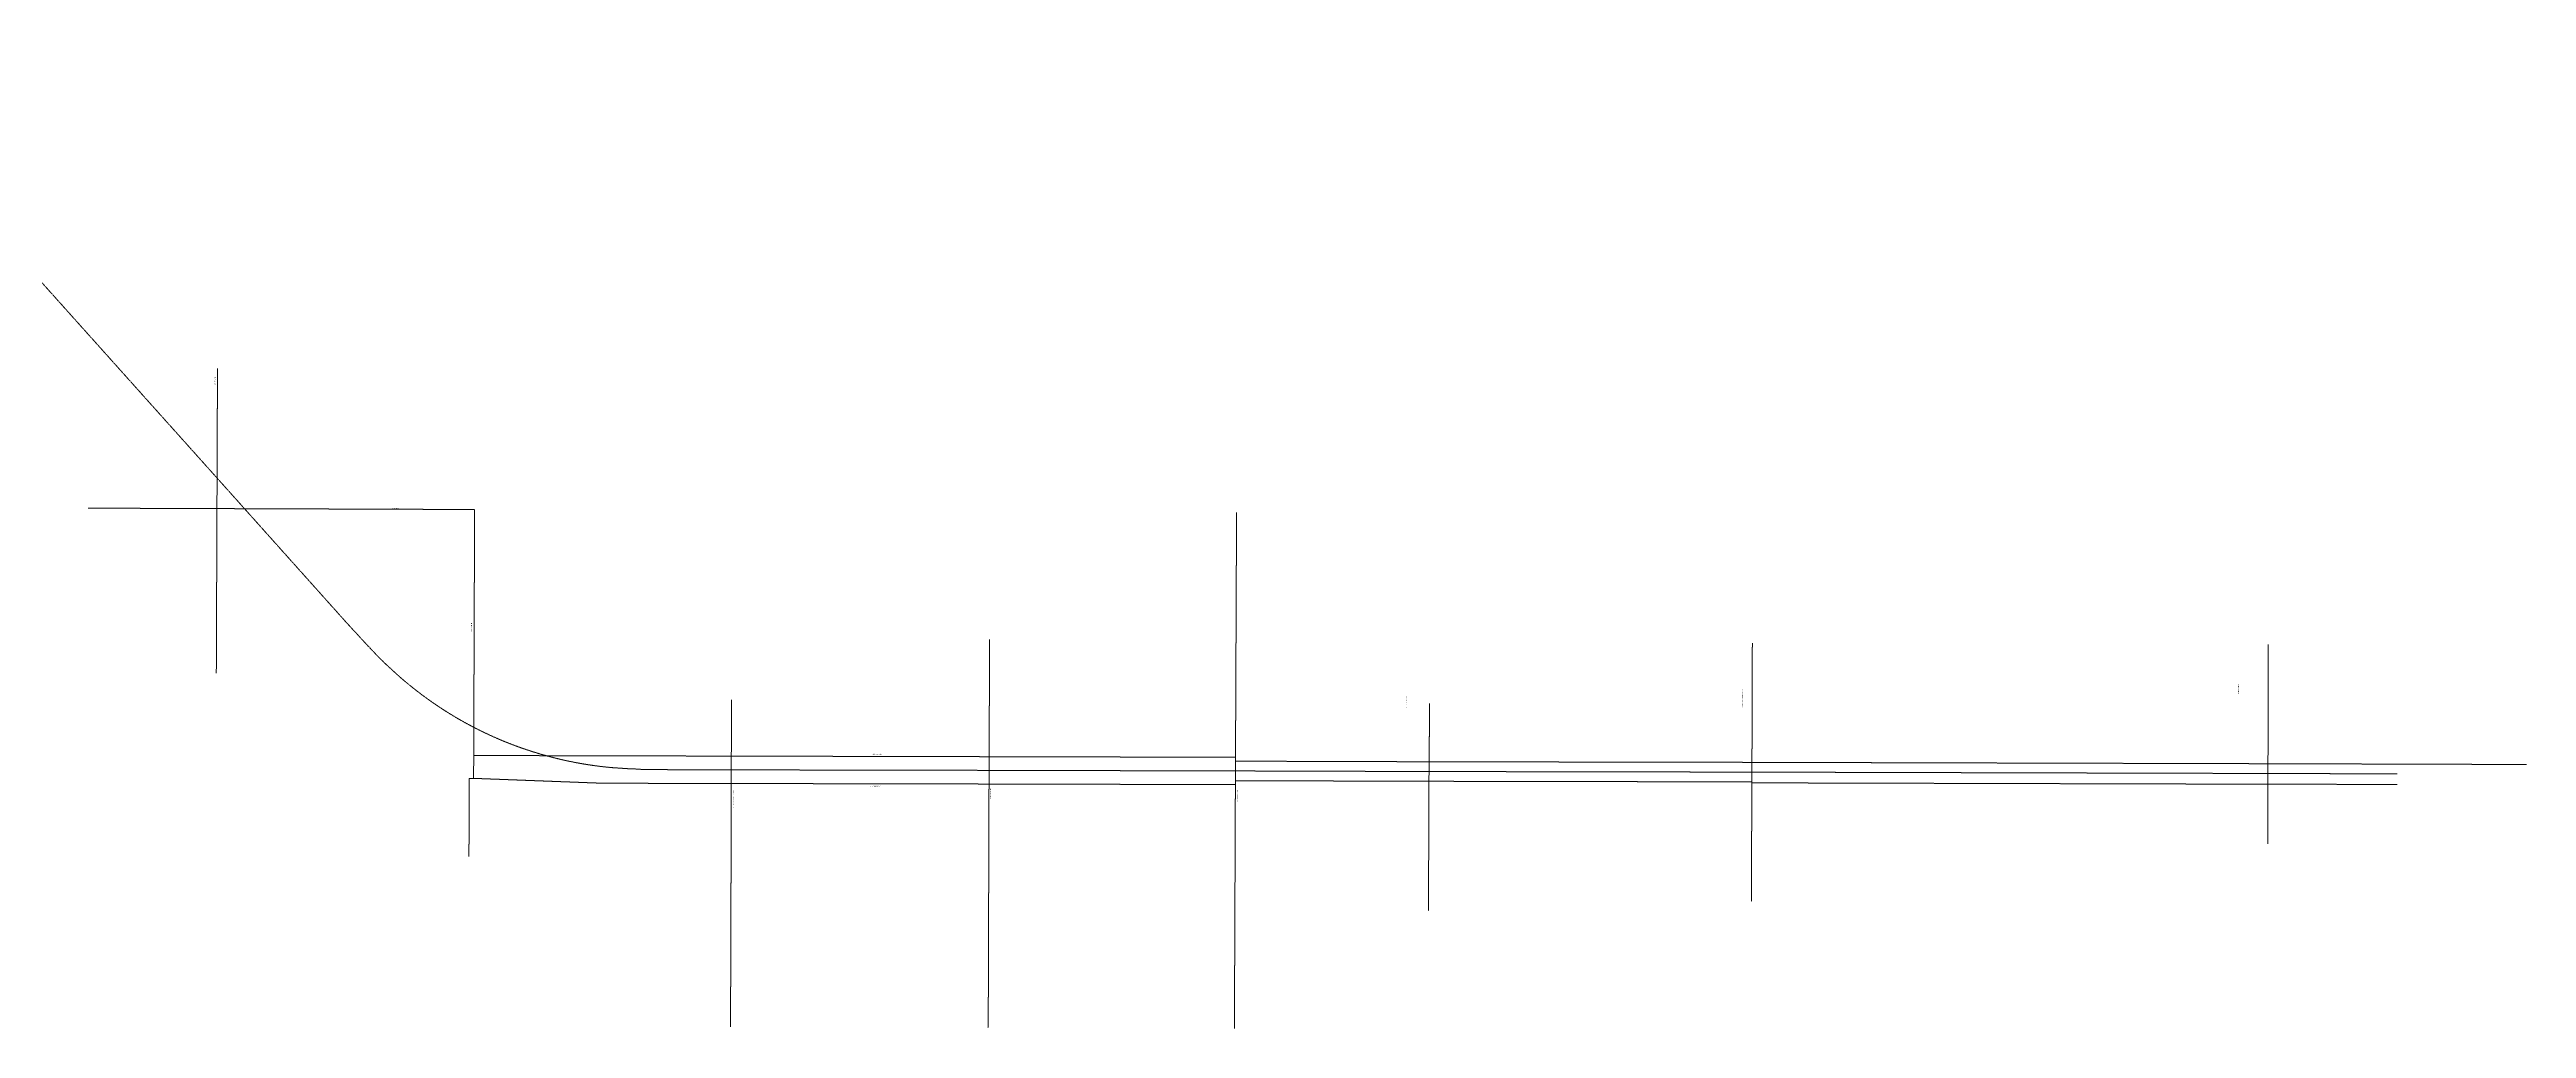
# Model space of a CAD drawing. Header units: feet. Extents: x 6396559 to 6445695, y 1882632 to 1888805.
# Drawn here: x 6433008 to 6445695, y 1882632 to 1887646 of the extents above; entities that cross this region are included whole.
import ezdxf

# ---------------------------------------------------------------- set-up
doc = ezdxf.new("R2010")
doc.units = ezdxf.units.FT
doc.header["$MEASUREMENT"] = 0
doc.linetypes.add('CENTER2', pattern=[1.125, 0.75, -0.125, 0.125, -0.125])
doc.layers.add('R-Row-Scl', color=5, linetype='CENTER2', lineweight=5)
doc.layers.add('R-Row-Sname', color=9, linetype='Continuous', lineweight=0)
doc.styles.add('G4_7 32', font='arial.ttf', dxfattribs={"height": 0.219})

msp = doc.modelspace()

# ---------------------------------------------------------------- linework, layer by layer
at = {"layer": 'R-Row-Scl'}
for p, q in [((6433868, 1886012), (6433862, 1884451)), ((6433205, 1885297), (6435185, 1885290)), ((6435185, 1885290), (6435180, 1883913)), ((6441728, 1883995), (6441730, 1884605)), ((6444373, 1884599), (6444370, 1883577)), ((6440076, 1884296), (6440075, 1883998)), ((6435180, 1884030), (6437821, 1884024)), ((6437821, 1884024), (6439083, 1884021)), ((6440075, 1883998), (6439083, 1884001)), ((6440074, 1883998), (6440071, 1883235)), ((6441728, 1883995), (6440075, 1883998)), ((6441728, 1883995), (6441725, 1883282)), ((6441728, 1883995), (6444371, 1883988)), ((6444371, 1883988), (6445695, 1883984)), ((6435158, 1883913), (6435156, 1883512)), ((6435180, 1883913), (6435158, 1883913)), ((6435180, 1883913), (6435840, 1883888)), ((6435840, 1883888), (6437820, 1883884)), ((6436500, 1883887), (6436496, 1882641)), ((6437820, 1883884), (6439082, 1883881)), ((6440074, 1883898), (6439082, 1883901)), ((6440074, 1883948), (6439083, 1883951)), ((6441728, 1883945), (6440074, 1883948)), ((6441727, 1883895), (6440074, 1883898)), ((6441727, 1883890), (6444371, 1883883)), ((6441728, 1883945), (6444371, 1883938)), ((6444371, 1883938), (6445033, 1883936)), ((6444371, 1883884), (6445033, 1883881))]:
    msp.add_line(p, q, dxfattribs=at)
msp.add_lwpolyline([(6431898, 1887646), (6433866, 1885451), (6434524, 1884716, 0.000327), (6434544, 1884694, 0.000654), (6434564, 1884672, 0.000982), (6434585, 1884650, 0.001309), (6434605, 1884628, 0.001636), (6434625, 1884606, 0.001963), (6434646, 1884584, 0.002291), (6434667, 1884562, 0.002618), (6434687, 1884540, 0.002945), (6434709, 1884519, 0.003273), (6434730, 1884498, 0.003603), (6434752, 1884478, 0.167758), (6435889, 1883968, 0.003603), (6435919, 1883966, 0.003273), (6435949, 1883964, 0.002945), (6435979, 1883962, 0.002618), (6436009, 1883961, 0.002291), (6436039, 1883959, 0.001963), (6436069, 1883959, 0.001636), (6436099, 1883958, 0.001309), (6436129, 1883958, 0.000982), (6436159, 1883958, 0.000654), (6436189, 1883957, 0.000327), (6436219, 1883957), (6437821, 1883954), (6439083, 1883951)], format="xyb", dxfattribs=at)
for points in [[(6439088, 1885275), (6439082, 1883881), (6439077, 1882632)], [(6437823, 1884624), (6437820, 1883884), (6437816, 1882637)], [(6436500, 1883887), (6436500, 1884027), (6436501, 1884316)]]:
    msp.add_lwpolyline(points, dxfattribs=at)
msp.add_circle((6437815, 1882637), 0.5, dxfattribs=at)

# ---------------------------------------------------------------- texts
at = {"layer": 'R-Row-Sname', "char_height": 4.38, "attachment_point": 1, "rotation": 90, "style": 'G4_7 32'}
for s, insert, width in [('FULTON AVE', (6433854, 1885931, -677), 56.08), ('ETHEL AVENUE', (6435167, 1884663), 62.09), ('LAUREL CANYON BOULEVARD', (6441677, 1884276), 120.07), ('COLFAX AVENUE', (6444218, 1884346), 57.69), ('CORTEEN AVENUE', (6439957, 1884277), 57.69), ('COLDWATER CANYON AVENUE', (6436508, 1883763), 99.63), ('BELAIRE AVENUE', (6437825, 1883811), 62.09), ('WHITSETT AVENUE', (6439091, 1883794), 62.09)]:
    msp.add_mtext(s, dxfattribs=dict(at, insert=insert, width=width))
at = {"layer": 'R-Row-Sname', "char_height": 4.38, "width": 56.08, "attachment_point": 8, "line_spacing_factor": 0.8, "style": 'G4_7 32'}
for s, insert in [('BURBANK BLVD', (6434774, 1885294)), ('CHANDLER BLVD', (6437244, 1884035)), ('CHANDLER BLVD', (6437238, 1883871))]:
    msp.add_mtext(s, dxfattribs=dict(at, insert=insert))

doc.saveas('drawing.dxf')
